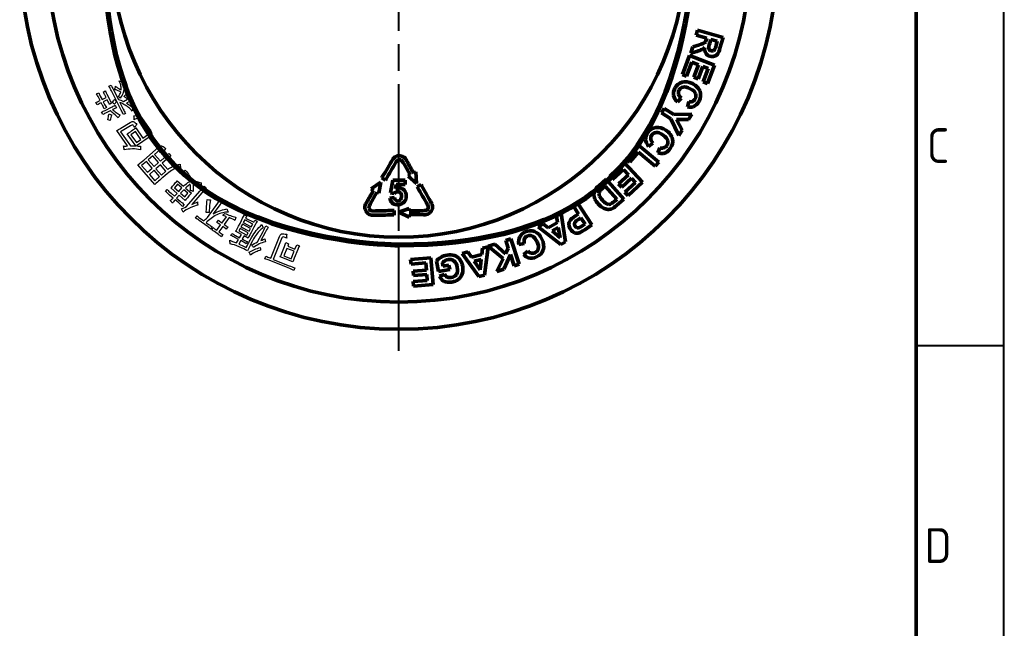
# Model space of a CAD drawing. Extents: x 0 to 822, y 0 to 581.
# Drawn here: x 600.6 to 821.9, y 227 to 363.9 of the extents above; entities that cross this region are included whole.
import ezdxf
from ezdxf.enums import TextEntityAlignment as Align

# ---------------------------------------------------------------- set-up
doc = ezdxf.new("R2010")
doc.units = 0
doc.header["$LTSCALE"] = 2
doc.linetypes.add('AM_ISO08W050', pattern=[18, 12, -1.5, 3, -1.5])
doc.layers.get('0').update_dxf_attribs({"linetype": 'CONTINUOUS'})
for name, color, linetype, lineweight in [('AM_0', 7, 'CONTINUOUS', 50), ('AM_7', 4, 'AM_ISO08W050', 25), ('AM_BOR', 7, 'CONTINUOUS', 50)]:
    doc.layers.add(name, color=color, linetype=linetype, lineweight=lineweight)
doc.styles.add('ACISOTS', font='isocp.shx', dxfattribs={"height": 1})

# ---------------------------------------------------------------- blocks, each defined once
blk = doc.blocks.new('A3 ZTL')
blk.add_line((401.17, 9.78), (401.17, 280.82))
at = {"layer": 'AM_BOR', "color": 135, "lineweight": 25}
for p, q in [((410.96, 290.61), (410.96, 0)), ((401.17, 145.3), (410.96, 145.3))]:
    blk.add_line(p, q, dxfattribs=at)
at = {"layer": 'AM_BOR', "color": 135, "lineweight": 25, "style": 'ACISOTS'}
for s, p in [('C', (403.62, 167.81)), ('D', (403.62, 122.8))]:
    blk.add_text(s, height=3.91, dxfattribs=at).set_placement(p, align=Align.MIDDLE)

msp = doc.modelspace()

# ---------------------------------------------------------------- linework, layer by layer
at = {"layer": 'AM_0'}
for radius in [85.3, 79.175]:
    msp.add_circle((685.884, 379.557), radius, dxfattribs=at)
msp.add_ellipse((685.884, 379.557), major_axis=(-64.566, 0), ratio=0.9999874, start_param=1.5707963, end_param=7.8539816, dxfattribs=at)
at = {"layer": 'AM_0', "color": 7, "lineweight": 70}
msp.add_open_spline([(685.884, 445.84), (722.486, 445.84), (752.168, 416.158), (752.168, 379.557), (752.168, 379.557), (752.168, 342.957), (722.486, 313.275), (685.884, 313.275), (685.884, 313.275), (649.283, 313.275), (619.601, 342.957), (619.601, 379.557), (619.601, 379.557), (619.601, 416.158), (649.283, 445.84), (685.884, 445.84)], degree=3, knots=[0, 0, 0, 0, 0.25, 0.25, 0.25, 0.375, 0.5, 0.5, 0.5, 0.625, 0.75, 0.75, 0.75, 0.875, 1, 1, 1, 1], dxfattribs=at)
at = {"layer": 'AM_0', "color": 7}
for points in [[(752.78, 360.439), (752.78, 360.439), (753.113, 361.601), (753.113, 361.601)], [(753.113, 361.601), (753.113, 361.601), (758.862, 359.952), (758.862, 359.952)], [(755.18, 359.751), (755.18, 359.751), (752.78, 360.439), (752.78, 360.439)], [(753.521, 358.3), (754.054, 358.47), (754.393, 358.593), (754.541, 358.669)], [(754.541, 358.669), (754.689, 358.745), (754.801, 358.839), (754.881, 358.95)], [(754.881, 358.95), (754.959, 359.061), (755.036, 359.249), (755.113, 359.516)], [(755.113, 359.516), (755.113, 359.516), (755.18, 359.751), (755.18, 359.751)], [(755.852, 358.629), (755.693, 358.072), (755.616, 357.718), (755.623, 357.565)], [(756.099, 359.487), (756.099, 359.487), (755.852, 358.629), (755.852, 358.629)], [(757.556, 359.069), (757.556, 359.069), (756.099, 359.487), (756.099, 359.487)], [(757.297, 358.164), (757.297, 358.164), (757.556, 359.069), (757.556, 359.069)], [(758.862, 359.952), (758.862, 359.952), (758.162, 357.508), (758.162, 357.508)], [(751.631, 356.431), (751.631, 356.431), (752.029, 357.819), (752.029, 357.819)], [(752.954, 356.812), (752.954, 356.812), (751.631, 356.431), (751.631, 356.431)], [(752.029, 357.819), (752.029, 357.819), (753.521, 358.3), (753.521, 358.3)], [(754.076, 357.205), (753.854, 357.092), (753.48, 356.961), (752.954, 356.812)], [(754.738, 357.689), (754.519, 357.479), (754.298, 357.318), (754.076, 357.205)], [(754.942, 356.399), (754.735, 356.732), (754.666, 357.163), (754.738, 357.689)], [(755.902, 355.712), (755.471, 355.835), (755.15, 356.065), (754.942, 356.399)], [(755.623, 357.565), (755.63, 357.414), (755.68, 357.282), (755.773, 357.17)], [(755.773, 357.17), (755.866, 357.059), (755.998, 356.978), (756.17, 356.929)], [(756.17, 356.929), (756.364, 356.873), (756.535, 356.881), (756.683, 356.95)], [(756.683, 356.95), (756.832, 357.019), (756.949, 357.143), (757.035, 357.322)], [(757.035, 357.322), (757.074, 357.413), (757.162, 357.693), (757.297, 358.164)], [(758.162, 357.508), (757.985, 356.893), (757.805, 356.463), (757.622, 356.214)], [(749.697, 351.609), (749.697, 351.609), (751.327, 355.855), (751.327, 355.855)], [(751.836, 354.367), (751.836, 354.367), (750.638, 351.248), (750.638, 351.248)], [(751.327, 355.855), (751.327, 355.855), (756.911, 353.712), (756.911, 353.712)], [(753.355, 353.783), (753.355, 353.783), (751.836, 354.367), (751.836, 354.367)], [(756.88, 355.702), (756.567, 355.611), (756.242, 355.614), (755.902, 355.712)], [(757.622, 356.214), (757.44, 355.965), (757.192, 355.794), (756.88, 355.702)], [(752.279, 350.98), (752.279, 350.98), (753.355, 353.783), (753.355, 353.783)], [(754.295, 353.422), (754.295, 353.422), (753.219, 350.62), (753.219, 350.62)], [(755.533, 352.947), (755.533, 352.947), (754.295, 353.422), (754.295, 353.422)], [(754.377, 349.935), (754.377, 349.935), (755.533, 352.947), (755.533, 352.947)], [(756.911, 353.712), (756.911, 353.712), (755.322, 349.572), (755.322, 349.572)], [(748.007, 348.509), (748.368, 349.216), (748.906, 349.674), (749.621, 349.884)], [(749.621, 349.884), (750.337, 350.093), (751.114, 349.984), (751.952, 349.557)], [(750.638, 351.248), (750.638, 351.248), (749.697, 351.609), (749.697, 351.609)], [(753.219, 350.62), (753.219, 350.62), (752.279, 350.98), (752.279, 350.98)], [(755.322, 349.572), (755.322, 349.572), (754.377, 349.935), (754.377, 349.935)], [(747.709, 346.877), (747.617, 347.392), (747.716, 347.937), (748.007, 348.509)], [(748.933, 348.051), (748.786, 347.765), (748.752, 347.473), (748.829, 347.174)], [(749.843, 348.777), (749.433, 348.681), (749.13, 348.439), (748.933, 348.051)], [(751.468, 348.407), (750.794, 348.75), (750.252, 348.875), (749.843, 348.777)], [(752.657, 347.337), (752.499, 347.727), (752.103, 348.083), (751.468, 348.407)], [(751.952, 349.557), (752.839, 349.105), (753.411, 348.525), (753.669, 347.817)], [(753.669, 347.817), (753.926, 347.109), (753.865, 346.382), (753.484, 345.635)], [(748.599, 345.419), (748.099, 345.875), (747.802, 346.361), (747.709, 346.877)], [(749.46, 346.293), (749.46, 346.293), (748.599, 345.419), (748.599, 345.419)], [(748.829, 347.174), (748.905, 346.876), (749.117, 346.582), (749.46, 346.293)], [(750.837, 344.296), (750.837, 344.296), (751.126, 345.491), (751.126, 345.491)], [(751.126, 345.491), (751.434, 345.412), (751.719, 345.433), (751.982, 345.552)], [(751.982, 345.552), (752.244, 345.67), (752.447, 345.873), (752.593, 346.158)], [(753.484, 345.635), (753.152, 344.984), (752.69, 344.552), (752.097, 344.342)], [(752.593, 346.158), (752.794, 346.553), (752.816, 346.946), (752.657, 347.337)], [(744.983, 342.944), (744.983, 342.944), (745.621, 343.965), (745.621, 343.965)], [(745.621, 343.965), (745.621, 343.965), (747.757, 342.631), (747.757, 342.631)], [(752.097, 344.342), (751.746, 344.214), (751.326, 344.2), (750.837, 344.296)], [(747.111, 341.614), (747.111, 341.614), (744.983, 342.944), (744.983, 342.944)], [(748.89, 337.909), (748.89, 337.909), (747.111, 341.614), (747.111, 341.614)], [(747.757, 342.631), (747.757, 342.631), (751.854, 342.653), (751.854, 342.653)], [(751.104, 341.452), (751.104, 341.452), (748.351, 341.512), (748.351, 341.512)], [(748.351, 341.512), (748.351, 341.512), (749.627, 339.089), (749.627, 339.089)], [(751.854, 342.653), (751.854, 342.653), (751.104, 341.452), (751.104, 341.452)], [(741.953, 338.552), (742.408, 339.202), (743.005, 339.581), (743.742, 339.689)], [(743.742, 339.689), (744.48, 339.796), (745.235, 339.58), (746.005, 339.041)], [(746.005, 339.041), (746.821, 338.47), (747.306, 337.816), (747.463, 337.078)], [(749.627, 339.089), (749.627, 339.089), (748.89, 337.909), (748.89, 337.909)], [(741.43, 336.978), (741.41, 337.5), (741.585, 338.026), (741.953, 338.552)], [(742.109, 335.409), (741.677, 335.931), (741.451, 336.453), (741.43, 336.978)], [(742.805, 337.97), (742.621, 337.706), (742.546, 337.422), (742.581, 337.115)], [(742.581, 337.115), (742.615, 336.81), (742.783, 336.489), (743.083, 336.155)], [(743.808, 338.562), (743.388, 338.524), (743.055, 338.326), (742.805, 337.97)], [(745.365, 337.969), (744.746, 338.403), (744.227, 338.602), (743.808, 338.562)], [(746.394, 336.744), (746.292, 337.152), (745.949, 337.56), (745.365, 337.969)], [(746.166, 335.586), (746.42, 335.949), (746.497, 336.335), (746.394, 336.744)], [(747.463, 337.078), (747.619, 336.342), (747.457, 335.631), (746.976, 334.944)], [(737.133, 332.488), (737.133, 332.488), (739.84, 335.713), (739.84, 335.713)], [(739.84, 335.713), (739.84, 335.713), (744.384, 331.9), (744.384, 331.9)], [(743.083, 336.155), (743.083, 336.155), (742.109, 335.409), (742.109, 335.409)], [(744.169, 333.986), (744.169, 333.986), (744.621, 335.129), (744.621, 335.129)], [(744.621, 335.129), (744.915, 335.008), (745.201, 334.989), (745.477, 335.07)], [(746.976, 334.944), (746.557, 334.345), (746.039, 333.982), (745.422, 333.856)], [(745.477, 335.07), (745.753, 335.151), (745.983, 335.324), (746.166, 335.586)], [(683.41, 330.614), (683.794, 331.253), (684.183, 331.893), (684.554, 332.539)], [(684.554, 332.539), (684.583, 332.59), (684.627, 332.679), (684.663, 332.723)], [(684.663, 332.723), (685.131, 333.296), (685.818, 333.484), (686.513, 333.261)], [(686.329, 332.375), (685.862, 332.627), (685.496, 332.244), (685.242, 331.88)], [(686.918, 331.688), (686.755, 331.97), (686.627, 332.215), (686.329, 332.375)], [(686.513, 333.261), (686.863, 333.149), (687.305, 332.862), (687.49, 332.541)], [(687.49, 332.541), (687.554, 332.429), (687.613, 332.314), (687.675, 332.201)], [(687.675, 332.201), (688.179, 331.274), (688.684, 330.347), (689.189, 329.42)], [(737.906, 331.84), (737.906, 331.84), (737.133, 332.488), (737.133, 332.488)], [(739.836, 334.14), (739.836, 334.14), (737.906, 331.84), (737.906, 331.84)], [(743.608, 330.975), (743.608, 330.975), (739.836, 334.14), (739.836, 334.14)], [(745.422, 333.856), (745.057, 333.779), (744.639, 333.823), (744.169, 333.986)], [(682.161, 328.543), (682.59, 329.215), (682.999, 329.929), (683.41, 330.614)], [(685.242, 331.88), (684.505, 330.597), (683.768, 329.314), (683.031, 328.031)], [(688.474, 329.004), (688.474, 329.004), (686.918, 331.688), (686.918, 331.688)], [(733.312, 328.676), (733.312, 328.676), (736.638, 331.778), (736.638, 331.778)], [(736.443, 330.217), (736.443, 330.217), (734, 327.939), (734, 327.939)], [(737.553, 329.027), (737.553, 329.027), (736.443, 330.217), (736.443, 330.217)], [(736.638, 331.778), (736.638, 331.778), (740.717, 327.404), (740.717, 327.404)], [(744.384, 331.9), (744.384, 331.9), (743.608, 330.975), (743.608, 330.975)], [(682.041, 328.354), (682.041, 328.354), (682.161, 328.543), (682.161, 328.543)], [(682.925, 327.846), (682.925, 327.846), (682.041, 328.354), (682.041, 328.354)], [(683.031, 328.031), (683.031, 328.031), (682.925, 327.846), (682.925, 327.846)], [(683.99, 324.946), (683.99, 324.946), (684.531, 327.815), (684.531, 327.815)], [(684.531, 327.815), (684.531, 327.815), (687.325, 327.815), (687.325, 327.815)], [(687.325, 327.815), (687.325, 327.815), (687.325, 326.826), (687.325, 326.826)], [(688.019, 328.72), (688.019, 328.72), (688.474, 329.004), (688.474, 329.004)], [(689.9, 327.107), (689.9, 327.107), (688.019, 328.72), (688.019, 328.72)], [(689.189, 329.42), (689.189, 329.42), (689.732, 329.723), (689.732, 329.723)], [(689.732, 329.723), (689.732, 329.723), (689.9, 327.107), (689.9, 327.107)], [(730.827, 326.509), (730.827, 326.509), (732.515, 328.029), (732.515, 328.029)], [(732.515, 328.029), (732.515, 328.029), (736.517, 323.584), (736.517, 323.584)], [(734, 327.939), (734, 327.939), (733.312, 328.676), (733.312, 328.676)], [(735.357, 326.979), (735.357, 326.979), (737.553, 329.027), (737.553, 329.027)], [(738.24, 328.29), (738.24, 328.29), (736.044, 326.243), (736.044, 326.243)], [(739.144, 327.321), (739.144, 327.321), (738.24, 328.29), (738.24, 328.29)], [(678.628, 322.793), (679.157, 323.706), (679.685, 324.62), (680.214, 325.534)], [(679.673, 325.839), (679.673, 325.839), (681.819, 327.345), (681.819, 327.345)], [(680.214, 325.534), (680.214, 325.534), (679.673, 325.839), (679.673, 325.839)], [(681.819, 327.345), (681.819, 327.345), (681.421, 324.899), (681.421, 324.899)], [(685.332, 326.826), (685.332, 326.826), (685.166, 325.889), (685.166, 325.889)], [(687.325, 326.826), (687.325, 326.826), (685.332, 326.826), (685.332, 326.826)], [(690.012, 326.336), (690.012, 326.336), (690.894, 326.849), (690.894, 326.849)], [(690.119, 326.152), (690.119, 326.152), (690.012, 326.336), (690.012, 326.336)], [(692.354, 322.317), (691.609, 323.595), (690.864, 324.873), (690.119, 326.152)], [(690.894, 326.849), (690.894, 326.849), (690.997, 326.651), (690.997, 326.651)], [(690.997, 326.651), (691.366, 325.944), (691.781, 325.234), (692.17, 324.535)], [(729.806, 324.777), (729.825, 325.069), (729.929, 325.376), (730.117, 325.699)], [(730.117, 325.699), (730.258, 325.94), (730.495, 326.21), (730.827, 326.509)], [(731.623, 325.869), (731.372, 325.643), (731.203, 325.467), (731.118, 325.337)], [(732.292, 326.472), (732.292, 326.472), (731.623, 325.869), (731.623, 325.869)], [(734.942, 323.528), (734.942, 323.528), (732.292, 326.472), (732.292, 326.472)], [(736.044, 326.243), (736.044, 326.243), (735.357, 326.979), (735.357, 326.979)], [(736.784, 325.12), (736.784, 325.12), (739.144, 327.321), (739.144, 327.321)], [(740.717, 327.404), (740.717, 327.404), (737.475, 324.38), (737.475, 324.38)], [(680.942, 325.14), (680.942, 325.14), (679.46, 322.414), (679.46, 322.414)], [(681.421, 324.899), (681.421, 324.899), (680.942, 325.14), (680.942, 325.14)], [(683.862, 323.796), (683.862, 323.796), (684.915, 323.904), (684.915, 323.904)], [(684.437, 322.694), (684.117, 322.967), (683.924, 323.334), (683.862, 323.796)], [(684.847, 324.822), (684.847, 324.822), (683.99, 324.946), (683.99, 324.946)], [(684.915, 323.904), (684.944, 323.667), (685.034, 323.478), (685.182, 323.339)], [(692.17, 324.535), (692.532, 323.884), (692.893, 323.228), (693.268, 322.584)], [(730.037, 323.564), (729.857, 323.986), (729.779, 324.391), (729.806, 324.777)], [(730.752, 322.495), (730.423, 322.86), (730.184, 323.217), (730.037, 323.564)], [(730.921, 324.827), (730.903, 324.653), (730.955, 324.439), (731.073, 324.186)], [(731.118, 325.337), (731.005, 325.17), (730.939, 325), (730.921, 324.827)], [(731.073, 324.186), (731.192, 323.933), (731.406, 323.633), (731.715, 323.289)], [(731.715, 323.289), (732.025, 322.946), (732.292, 322.711), (732.518, 322.581)], [(733.765, 322.545), (733.916, 322.629), (734.173, 322.836), (734.54, 323.166)], [(734.54, 323.166), (734.54, 323.166), (734.942, 323.528), (734.942, 323.528)], [(736.517, 323.584), (736.517, 323.584), (734.877, 322.107), (734.877, 322.107)], [(737.475, 324.38), (737.475, 324.38), (736.784, 325.12), (736.784, 325.12)], [(678.327, 321.249), (678.241, 321.604), (678.255, 322.132), (678.434, 322.458)], [(679.75, 319.95), (679.017, 320.051), (678.499, 320.539), (678.327, 321.249)], [(678.434, 322.458), (678.496, 322.571), (678.563, 322.681), (678.628, 322.793)], [(679.46, 322.414), (679.304, 322.128), (679.161, 321.891), (679.18, 321.553)], [(679.18, 321.553), (679.208, 321.023), (679.725, 320.91), (680.169, 320.883)], [(680.169, 320.883), (681.648, 320.921), (683.127, 320.96), (684.606, 320.999)], [(684.606, 320.999), (684.606, 320.999), (684.819, 321.005), (684.819, 321.005)], [(684.819, 321.005), (684.819, 321.005), (684.845, 319.984), (684.845, 319.984)], [(685.893, 320.658), (685.893, 320.658), (688.23, 321.485), (688.23, 321.485)], [(688.23, 321.485), (688.23, 321.485), (688.249, 320.949), (688.249, 320.949)], [(688.249, 320.949), (688.249, 320.949), (691.351, 320.959), (691.351, 320.959)], [(691.351, 320.959), (691.678, 320.96), (691.953, 320.949), (692.241, 321.127)], [(692.241, 321.127), (692.692, 321.407), (692.543, 321.915), (692.354, 322.317)], [(693.373, 322.397), (693.636, 321.706), (693.457, 321.018), (692.917, 320.526)], [(693.268, 322.584), (693.297, 322.534), (693.354, 322.45), (693.373, 322.397)], [(725.091, 322.097), (725.091, 322.097), (726.103, 322.754), (726.103, 322.754)], [(726.32, 320.205), (726.32, 320.205), (725.091, 322.097), (725.091, 322.097)], [(726.103, 322.754), (726.103, 322.754), (729.361, 317.738), (729.361, 317.738)], [(731.843, 321.574), (731.491, 321.772), (731.127, 322.078), (730.752, 322.495)], [(732.916, 321.237), (732.554, 321.265), (732.196, 321.378), (731.843, 321.574)], [(732.518, 322.581), (732.745, 322.452), (732.96, 322.384), (733.16, 322.379)], [(733.955, 321.431), (733.625, 321.272), (733.278, 321.208), (732.916, 321.237)], [(733.16, 322.379), (733.363, 322.375), (733.564, 322.43), (733.765, 322.545)], [(734.877, 322.107), (734.507, 321.774), (734.201, 321.549), (733.955, 321.431)], [(679.963, 319.952), (679.905, 319.951), (679.807, 319.942), (679.75, 319.95)], [(682.203, 319.978), (681.457, 319.973), (680.708, 319.972), (679.963, 319.952)], [(684.622, 319.99), (683.824, 320.006), (683.002, 319.983), (682.203, 319.978)], [(684.845, 319.984), (684.845, 319.984), (684.622, 319.99), (684.622, 319.99)], [(688.245, 319.5), (688.245, 319.5), (685.893, 320.658), (685.893, 320.658)], [(688.253, 320.121), (688.253, 320.121), (688.245, 319.5), (688.245, 319.5)], [(691.419, 320.048), (690.364, 320.073), (689.309, 320.097), (688.253, 320.121)], [(691.806, 320.038), (691.677, 320.038), (691.548, 320.044), (691.419, 320.048)], [(692.917, 320.526), (692.646, 320.279), (692.176, 320.038), (691.806, 320.038)], [(721.35, 319.688), (721.35, 319.688), (722.46, 320.328), (722.46, 320.328)], [(721.603, 318.264), (721.603, 318.264), (721.35, 319.688), (721.35, 319.688)], [(722.46, 320.328), (722.46, 320.328), (723.433, 313.984), (723.433, 313.984)], [(724.285, 318.443), (724.379, 318.674), (724.503, 318.867), (724.656, 319.021)], [(724.656, 319.021), (724.866, 319.226), (725.201, 319.478), (725.66, 319.776)], [(726.32, 318.993), (725.92, 318.733), (725.669, 318.534), (725.569, 318.394)], [(725.66, 319.776), (725.66, 319.776), (726.32, 320.205), (726.32, 320.205)], [(726.873, 319.352), (726.873, 319.352), (726.32, 318.993), (726.32, 318.993)], [(727.797, 317.93), (727.797, 317.93), (726.873, 319.352), (726.873, 319.352)], [(714.343, 316.177), (715.062, 316.513), (715.769, 316.543), (716.461, 316.268)], [(717.262, 317.327), (717.262, 317.327), (718.4, 317.985), (718.4, 317.985)], [(722.327, 313.345), (722.327, 313.345), (717.262, 317.327), (717.262, 317.327)], [(718.4, 317.985), (718.4, 317.985), (719.532, 317.069), (719.532, 317.069)], [(719.532, 317.069), (719.532, 317.069), (721.603, 318.264), (721.603, 318.264)], [(721.784, 317.206), (721.784, 317.206), (720.371, 316.39), (720.371, 316.39)], [(722.195, 314.88), (722.195, 314.88), (721.784, 317.206), (721.784, 317.206)], [(724.181, 317.671), (724.156, 317.954), (724.19, 318.211), (724.285, 318.443)], [(724.517, 316.786), (724.316, 317.094), (724.204, 317.39), (724.181, 317.671)], [(725.441, 315.998), (725.084, 316.124), (724.775, 316.387), (724.517, 316.786)], [(725.413, 317.942), (725.41, 317.78), (725.455, 317.626), (725.552, 317.477)], [(725.569, 318.394), (725.469, 318.254), (725.417, 318.104), (725.413, 317.942)], [(725.552, 317.477), (725.67, 317.295), (725.822, 317.18), (726.006, 317.13)], [(726.006, 317.13), (726.189, 317.081), (726.374, 317.095), (726.557, 317.172)], [(727.736, 316.683), (727.121, 316.283), (726.703, 316.048), (726.483, 315.977)], [(726.557, 317.172), (726.693, 317.228), (726.943, 317.375), (727.308, 317.612)], [(727.308, 317.612), (727.308, 317.612), (727.797, 317.93), (727.797, 317.93)], [(729.361, 317.738), (729.361, 317.738), (727.736, 316.683), (727.736, 316.683)], [(709.976, 314.248), (709.976, 314.248), (711.124, 314.621), (711.124, 314.621)], [(711.124, 314.621), (711.124, 314.621), (712.973, 308.933), (712.973, 308.933)], [(712.907, 313.378), (712.794, 314.046), (712.859, 314.611), (713.103, 315.075)], [(713.103, 315.075), (713.347, 315.538), (713.761, 315.906), (714.343, 316.177)], [(714.169, 314.619), (714.045, 314.338), (714.031, 313.976), (714.124, 313.537)], [(714.79, 315.247), (714.499, 315.112), (714.292, 314.903), (714.169, 314.619)], [(715.954, 315.259), (715.572, 315.435), (715.184, 315.431), (714.79, 315.247)], [(717.007, 313.967), (716.687, 314.652), (716.337, 315.084), (715.954, 315.259)], [(716.461, 316.268), (717.154, 315.991), (717.699, 315.427), (718.097, 314.575)], [(718.097, 314.575), (718.518, 313.673), (718.611, 312.864), (718.378, 312.147)], [(720.371, 316.39), (720.371, 316.39), (722.195, 314.88), (722.195, 314.88)], [(726.483, 315.977), (726.147, 315.865), (725.799, 315.872), (725.441, 315.998)], [(704.578, 311.06), (704.578, 311.06), (704.727, 312.499), (704.727, 312.499)], [(704.727, 312.499), (704.727, 312.499), (705.97, 312.809), (705.97, 312.809)], [(705.97, 312.809), (705.97, 312.809), (705.157, 306.442), (705.157, 306.442)], [(705.995, 312.954), (705.995, 312.954), (707.481, 313.437), (707.481, 313.437)], [(709.381, 310.215), (709.381, 310.215), (705.995, 312.954), (705.995, 312.954)], [(707.481, 313.437), (707.481, 313.437), (709.911, 311.275), (709.911, 311.275)], [(709.911, 311.275), (709.911, 311.275), (710.534, 312.529), (710.534, 312.529)], [(710.534, 312.529), (710.534, 312.529), (709.976, 314.248), (709.976, 314.248)], [(714.124, 313.537), (714.124, 313.537), (712.907, 313.378), (712.907, 313.378)], [(716.509, 311.502), (716.91, 311.69), (717.17, 311.986), (717.285, 312.391)], [(718.378, 312.147), (718.145, 311.431), (717.649, 310.896), (716.89, 310.541)], [(717.285, 312.391), (717.401, 312.796), (717.308, 313.321), (717.007, 313.967)], [(723.433, 313.984), (723.433, 313.984), (722.327, 313.345), (722.327, 313.345)], [(688.551, 309.936), (688.551, 309.936), (693.082, 310.333), (693.082, 310.333)], [(688.639, 308.932), (688.639, 308.932), (688.551, 309.936), (688.551, 309.936)], [(693.082, 310.333), (693.082, 310.333), (693.603, 304.374), (693.603, 304.374)], [(694.38, 309.619), (694.587, 309.904), (694.911, 310.181), (695.351, 310.448)], [(695.351, 310.448), (695.792, 310.713), (696.255, 310.89), (696.739, 310.975)], [(696.995, 309.973), (696.745, 309.929), (696.504, 309.835), (696.271, 309.694)], [(696.739, 310.975), (697.355, 311.084), (697.915, 311.05), (698.418, 310.873)], [(698.308, 309.664), (697.936, 309.959), (697.498, 310.061), (696.995, 309.973)], [(698.418, 310.873), (698.922, 310.694), (699.332, 310.386), (699.647, 309.945)], [(699.647, 309.945), (699.962, 309.505), (700.169, 309.002), (700.269, 308.437)], [(700.147, 311.356), (700.147, 311.356), (701.422, 311.675), (701.422, 311.675)], [(703.918, 306.133), (703.918, 306.133), (700.147, 311.356), (700.147, 311.356)], [(701.422, 311.675), (701.422, 311.675), (702.258, 310.482), (702.258, 310.482)], [(702.258, 310.482), (702.258, 310.482), (704.578, 311.06), (704.578, 311.06)], [(704.46, 309.994), (704.46, 309.994), (702.877, 309.599), (702.877, 309.599)], [(704.214, 307.645), (704.214, 307.645), (704.46, 309.994), (704.46, 309.994)], [(707.96, 307.304), (707.96, 307.304), (709.381, 310.215), (709.381, 310.215)], [(711.004, 311.085), (711.004, 311.085), (709.504, 307.806), (709.504, 307.806)], [(711.824, 308.56), (711.824, 308.56), (711.004, 311.085), (711.004, 311.085)], [(713.979, 311.115), (713.979, 311.115), (714.942, 311.88), (714.942, 311.88)], [(715, 310.376), (714.645, 310.492), (714.305, 310.739), (713.979, 311.115)], [(714.942, 311.88), (715.137, 311.628), (715.374, 311.468), (715.654, 311.4)], [(716.89, 310.541), (716.227, 310.232), (715.597, 310.177), (715, 310.376)], [(715.654, 311.4), (715.934, 311.332), (716.219, 311.367), (716.509, 311.502)], [(691.967, 309.223), (691.967, 309.223), (688.639, 308.932), (688.639, 308.932)], [(692.109, 307.601), (692.109, 307.601), (691.967, 309.223), (691.967, 309.223)], [(694.794, 307.273), (694.794, 307.273), (694.38, 309.619), (694.38, 309.619)], [(697.357, 307.724), (697.357, 307.724), (694.794, 307.273), (694.794, 307.273)], [(696.271, 309.694), (696.038, 309.552), (695.844, 309.395), (695.689, 309.225)], [(695.689, 309.225), (695.689, 309.225), (695.82, 308.477), (695.82, 308.477)], [(695.82, 308.477), (695.82, 308.477), (697.182, 308.717), (697.182, 308.717)], [(697.182, 308.717), (697.182, 308.717), (697.357, 307.724), (697.357, 307.724)], [(699.051, 308.173), (698.928, 308.871), (698.681, 309.369), (698.308, 309.664)], [(698.851, 306.625), (699.1, 307.009), (699.166, 307.524), (699.051, 308.173)], [(700.269, 308.437), (700.377, 307.824), (700.345, 307.256), (700.172, 306.733)], [(702.877, 309.599), (702.877, 309.599), (704.214, 307.645), (704.214, 307.645)], [(709.504, 307.806), (709.504, 307.806), (707.96, 307.304), (707.96, 307.304)], [(712.973, 308.933), (712.973, 308.933), (711.824, 308.56), (711.824, 308.56)], [(689.118, 307.34), (689.118, 307.34), (692.109, 307.601), (692.109, 307.601)], [(689.206, 306.337), (689.206, 306.337), (689.118, 307.34), (689.118, 307.34)], [(692.197, 306.598), (692.197, 306.598), (689.206, 306.337), (689.206, 306.337)], [(692.312, 305.278), (692.312, 305.278), (692.197, 306.598), (692.197, 306.598)], [(695.065, 306.186), (695.065, 306.186), (696.207, 306.615), (696.207, 306.615)], [(696.083, 305.054), (695.618, 305.288), (695.278, 305.665), (695.065, 306.186)], [(696.207, 306.615), (696.341, 306.341), (696.538, 306.139), (696.797, 306.012)], [(696.797, 306.012), (697.055, 305.885), (697.355, 305.852), (697.698, 305.912)], [(697.698, 305.912), (698.218, 306.004), (698.602, 306.241), (698.851, 306.625)], [(700.172, 306.733), (699.998, 306.212), (699.687, 305.78), (699.235, 305.438)], [(705.157, 306.442), (705.157, 306.442), (703.918, 306.133), (703.918, 306.133)], [(689.098, 304.996), (689.098, 304.996), (692.312, 305.278), (692.312, 305.278)], [(689.186, 303.988), (689.186, 303.988), (689.098, 304.996), (689.098, 304.996)], [(693.603, 304.374), (693.603, 304.374), (689.186, 303.988), (689.186, 303.988)], [(697.877, 304.896), (697.146, 304.767), (696.547, 304.82), (696.083, 305.054)], [(699.235, 305.438), (698.893, 305.176), (698.44, 304.995), (697.877, 304.896)]]:
    msp.add_open_spline(points, degree=3, dxfattribs=at)
at = {"layer": 'AM_0', "color": 7, "lineweight": 5}
for points in [[(623.38, 349.005), (623.339, 349.303), (623.2, 349.683), (622.963, 350.149)], [(622.963, 350.149), (623.303, 350.053), (623.561, 350.05), (623.736, 350.14)], [(623.736, 350.14), (623.857, 349.615), (623.941, 349.162), (623.988, 348.784)], [(619.362, 347.654), (619.362, 347.654), (619.856, 347.906), (619.856, 347.906)], [(619.731, 347), (619.662, 347.135), (619.539, 347.354), (619.362, 347.654)], [(619.856, 347.906), (619.994, 347.586), (620.099, 347.358), (620.168, 347.223)], [(620.68, 348.948), (620.68, 348.948), (621.175, 349.2), (621.175, 349.2)], [(621.228, 347.946), (621.08, 348.236), (620.897, 348.571), (620.68, 348.948)], [(621.175, 349.2), (621.333, 348.841), (621.496, 348.496), (621.664, 348.168)], [(623.436, 343.613), (623.436, 343.613), (621.228, 347.946), (621.228, 347.946)], [(621.664, 348.168), (621.664, 348.168), (622.79, 345.958), (622.79, 345.958)], [(621.97, 348.214), (622.036, 348.467), (622.102, 348.721), (622.169, 348.974)], [(622.621, 348.015), (622.431, 348.101), (622.214, 348.167), (621.97, 348.214)], [(622.169, 348.974), (622.306, 348.8), (622.5, 348.649), (622.749, 348.519)], [(623.317, 347.655), (623.044, 347.808), (622.812, 347.927), (622.621, 348.015)], [(622.749, 348.519), (622.998, 348.39), (623.211, 348.272), (623.387, 348.166)], [(622.77, 346.643), (623.05, 347.006), (623.233, 347.343), (623.317, 347.655)], [(623.88, 347.593), (623.762, 347.178), (623.524, 346.746), (623.168, 346.296)], [(623.387, 348.166), (623.423, 348.429), (623.422, 348.709), (623.38, 349.005)], [(623.988, 348.784), (624.034, 348.405), (623.998, 348.009), (623.88, 347.593)], [(617.758, 345.336), (617.905, 345.385), (618.21, 345.528), (618.676, 345.765)], [(618.055, 344.754), (618.055, 344.754), (617.758, 345.336), (617.758, 345.336)], [(617.89, 347.234), (617.89, 347.234), (618.385, 347.486), (618.385, 347.486)], [(618.29, 346.522), (618.191, 346.716), (618.058, 346.953), (617.89, 347.234)], [(618.676, 345.765), (618.676, 345.765), (618.29, 346.522), (618.29, 346.522)], [(618.385, 347.486), (618.514, 347.185), (618.627, 346.938), (618.726, 346.744)], [(618.726, 346.744), (618.726, 346.744), (619.111, 345.987), (619.111, 345.987)], [(619.111, 345.987), (619.111, 345.987), (620.013, 346.447), (620.013, 346.447)], [(620.28, 345.923), (620.28, 345.923), (619.378, 345.464), (619.378, 345.464)], [(619.378, 345.464), (619.378, 345.464), (619.6, 345.028), (619.6, 345.028)], [(620.013, 346.447), (620.013, 346.447), (619.731, 347), (619.731, 347)], [(620.168, 347.223), (620.168, 347.223), (620.865, 345.855), (620.865, 345.855)], [(620.458, 345.574), (620.458, 345.574), (620.28, 345.923), (620.28, 345.923)], [(620.785, 344.863), (620.685, 345.104), (620.576, 345.343), (620.458, 345.574)], [(620.865, 345.855), (620.973, 345.642), (621.11, 345.394), (621.278, 345.114)], [(621.466, 345.319), (621.602, 345.535), (621.746, 345.756), (621.9, 345.98)], [(621.951, 344.944), (621.804, 345.04), (621.643, 345.166), (621.466, 345.319)], [(621.9, 345.98), (622.066, 345.845), (622.223, 345.705), (622.371, 345.56)], [(622.371, 345.56), (622.196, 345.326), (622.057, 345.12), (621.951, 344.944)], [(623.168, 346.296), (623.03, 346.421), (622.897, 346.538), (622.77, 346.643)], [(622.79, 345.958), (623.17, 345.883), (623.556, 345.749), (623.947, 345.558)], [(624.053, 344.879), (623.702, 345.066), (623.394, 345.203), (623.131, 345.289)], [(623.131, 345.289), (623.131, 345.289), (623.871, 343.835), (623.871, 343.835)], [(623.947, 345.558), (623.947, 345.558), (624.877, 346.032), (624.877, 346.032)], [(624.04, 346.667), (624.205, 346.776), (624.345, 346.908), (624.46, 347.065)], [(624.877, 346.032), (624.632, 346.225), (624.353, 346.436), (624.04, 346.667)], [(624.46, 347.065), (624.822, 346.785), (625.097, 346.571), (625.282, 346.421)], [(625.115, 345.421), (625.115, 345.421), (624.62, 345.168), (624.62, 345.168)], [(625.641, 345.396), (625.485, 345.462), (625.309, 345.471), (625.115, 345.421)], [(625.282, 346.421), (625.469, 346.273), (625.683, 346.125), (625.928, 345.982)], [(625.928, 345.982), (625.813, 345.776), (625.717, 345.58), (625.641, 345.396)], [(618.942, 345.242), (618.612, 345.074), (618.317, 344.912), (618.055, 344.754)], [(619.164, 344.806), (619.164, 344.806), (618.942, 345.242), (618.942, 345.242)], [(619.016, 343.155), (619.24, 343.244), (619.506, 343.369), (619.816, 343.527)], [(619.313, 342.573), (619.313, 342.573), (619.016, 343.155), (619.016, 343.155)], [(619.594, 343.889), (619.436, 344.249), (619.293, 344.554), (619.164, 344.806)], [(620.089, 344.141), (620.089, 344.141), (619.594, 343.889), (619.594, 343.889)], [(619.6, 345.028), (619.728, 344.776), (619.891, 344.481), (620.089, 344.141)], [(619.816, 343.527), (619.816, 343.527), (621.241, 344.253), (621.241, 344.253)], [(620.955, 343.448), (620.955, 343.448), (620.083, 343.003), (620.083, 343.003)], [(621.278, 345.114), (621.278, 345.114), (620.785, 344.863), (620.785, 344.863)], [(621.799, 342.76), (621.471, 343.045), (621.191, 343.274), (620.955, 343.448)], [(621.241, 344.253), (621.493, 344.381), (621.77, 344.533), (622.07, 344.711)], [(622.366, 344.129), (622.026, 343.981), (621.721, 343.838), (621.449, 343.699)], [(621.449, 343.699), (621.694, 343.507), (621.974, 343.295), (622.287, 343.064)], [(622.07, 344.711), (622.07, 344.711), (622.366, 344.129), (622.366, 344.129)], [(623.91, 342.609), (623.752, 342.968), (623.594, 343.303), (623.436, 343.613)], [(623.871, 343.835), (624.03, 343.525), (624.207, 343.2), (624.405, 342.861)], [(625.081, 344.195), (624.748, 344.464), (624.405, 344.693), (624.053, 344.879)], [(624.62, 345.168), (625.169, 344.813), (625.677, 344.438), (626.148, 344.041)], [(625.905, 343.369), (625.688, 343.649), (625.414, 343.924), (625.081, 344.195)], [(626.148, 344.041), (626.042, 343.866), (625.961, 343.642), (625.905, 343.369)], [(620.083, 343.003), (619.811, 342.865), (619.555, 342.722), (619.313, 342.573)], [(620.446, 341.43), (620.481, 341.839), (620.565, 342.272), (620.699, 342.731)], [(620.972, 341.259), (620.806, 341.296), (620.63, 341.352), (620.446, 341.43)], [(620.699, 342.731), (620.903, 342.663), (621.103, 342.607), (621.298, 342.56)], [(621.298, 342.56), (621.145, 342.139), (621.036, 341.706), (620.972, 341.259)], [(622.748, 341.87), (622.444, 342.179), (622.128, 342.476), (621.799, 342.76)], [(622.287, 343.064), (622.6, 342.832), (622.889, 342.65), (623.153, 342.515)], [(623.153, 342.515), (623.008, 342.271), (622.873, 342.056), (622.748, 341.87)], [(624.405, 342.861), (624.405, 342.861), (623.91, 342.609), (623.91, 342.609)], [(625.482, 340.829), (625.814, 341.037), (626.084, 341.079), (626.289, 340.956)], [(626.236, 342.314), (626.793, 342.465), (627.172, 342.504), (627.37, 342.43)], [(626.337, 341.428), (626.403, 341.714), (626.37, 342.008), (626.236, 342.314)], [(626.289, 340.956), (626.495, 340.835), (626.715, 340.644), (626.95, 340.383)], [(627.118, 341.737), (626.974, 341.714), (626.714, 341.612), (626.337, 341.428)], [(627.597, 341.394), (627.422, 341.644), (627.262, 341.758), (627.118, 341.737)], [(627.37, 342.43), (627.568, 342.356), (627.766, 342.177), (627.966, 341.892)], [(629.45, 338.748), (629.45, 338.748), (627.597, 341.394), (627.597, 341.394)], [(627.966, 341.892), (627.966, 341.892), (630.063, 338.898), (630.063, 338.898)], [(622.436, 338.976), (622.675, 339.091), (622.988, 339.27), (623.375, 339.514)], [(624.851, 335.527), (624.851, 335.527), (622.436, 338.976), (622.436, 338.976)], [(625.489, 340.078), (625.489, 340.078), (623.303, 338.707), (623.303, 338.707)], [(623.303, 338.707), (623.303, 338.707), (625.512, 335.552), (625.512, 335.552)], [(623.375, 339.514), (623.375, 339.514), (625.482, 340.829), (625.482, 340.829)], [(624.798, 338.278), (625.042, 338.423), (625.368, 338.639), (625.779, 338.926)], [(626.011, 340.244), (625.926, 340.29), (625.752, 340.235), (625.489, 340.078)], [(626.616, 338.756), (626.616, 338.756), (625.626, 338.062), (625.626, 338.062)], [(625.779, 338.926), (626.189, 339.213), (626.495, 339.441), (626.696, 339.607)], [(626.504, 339.712), (626.261, 340.02), (626.097, 340.198), (626.011, 340.244)], [(626.95, 340.383), (626.756, 340.168), (626.607, 339.944), (626.504, 339.712)], [(627.871, 336.964), (627.871, 336.964), (626.616, 338.756), (626.616, 338.756)], [(626.696, 339.607), (626.696, 339.607), (628.325, 337.281), (628.325, 337.281)], [(629.341, 337.993), (629.626, 338.193), (629.663, 338.444), (629.45, 338.748)], [(630.063, 338.898), (630.424, 338.381), (630.373, 337.959), (629.91, 337.635)], [(626.726, 335.525), (626.726, 335.525), (624.798, 338.278), (624.798, 338.278)], [(625.626, 338.062), (625.626, 338.062), (626.881, 336.27), (626.881, 336.27)], [(626.881, 336.27), (626.881, 336.27), (627.871, 336.964), (627.871, 336.964)], [(629.91, 337.635), (629.91, 337.635), (626.889, 335.52), (626.889, 335.52)], [(628.325, 337.281), (628.325, 337.281), (629.341, 337.993), (629.341, 337.993)], [(624.131, 334.623), (624.092, 334.943), (624.022, 335.252), (623.918, 335.551)], [(623.918, 335.551), (624.125, 335.483), (624.437, 335.475), (624.851, 335.527)], [(625.94, 334.855), (625.322, 334.847), (624.718, 334.77), (624.131, 334.623)], [(625.512, 335.552), (625.904, 335.56), (626.309, 335.552), (626.726, 335.525)], [(627.742, 334.643), (627.159, 334.792), (626.559, 334.863), (625.94, 334.855)], [(626.889, 335.52), (627.076, 335.518), (627.369, 335.497), (627.768, 335.459)], [(627.768, 335.459), (627.738, 335.198), (627.73, 334.927), (627.742, 334.643)], [(628.491, 332.356), (628.491, 332.356), (631.792, 335.225), (631.792, 335.225)], [(632.17, 334.691), (632.17, 334.691), (630.938, 333.62), (630.938, 333.62)], [(631.792, 335.225), (632.122, 335.542), (632.418, 335.633), (632.678, 335.499)], [(632.489, 334.795), (632.405, 334.809), (632.299, 334.774), (632.17, 334.691)], [(633.02, 334.261), (632.75, 334.603), (632.573, 334.781), (632.489, 334.795)], [(632.678, 335.499), (632.939, 335.364), (633.192, 335.19), (633.439, 334.971)], [(633.439, 334.971), (633.236, 334.708), (633.095, 334.471), (633.02, 334.261)], [(627.188, 331.268), (627.695, 331.679), (628.129, 332.042), (628.491, 332.356)], [(629.115, 332.035), (629.115, 332.035), (628.031, 331.093), (628.031, 331.093)], [(630.421, 330.532), (630.421, 330.532), (629.115, 332.035), (629.115, 332.035)], [(630.544, 333.277), (630.544, 333.277), (629.509, 332.378), (629.509, 332.378)], [(629.509, 332.378), (629.509, 332.378), (630.816, 330.875), (630.816, 330.875)], [(631.851, 331.775), (631.851, 331.775), (630.544, 333.277), (630.544, 333.277)], [(630.938, 333.62), (630.938, 333.62), (632.245, 332.117), (632.245, 332.117)], [(632.245, 332.117), (632.245, 332.117), (633.205, 332.952), (633.205, 332.952)], [(633.658, 332.48), (633.658, 332.48), (632.673, 331.624), (632.673, 331.624)], [(633.205, 332.952), (633.583, 333.28), (633.896, 333.567), (634.145, 333.811)], [(634.615, 333.27), (634.339, 333.057), (634.02, 332.795), (633.658, 332.48)], [(634.145, 333.811), (634.145, 333.811), (634.615, 333.27), (634.615, 333.27)], [(631.021, 326.858), (631.021, 326.858), (627.188, 331.268), (627.188, 331.268)], [(628.031, 331.093), (628.031, 331.093), (629.338, 329.59), (629.338, 329.59)], [(629.338, 329.59), (629.338, 329.59), (630.421, 330.532), (630.421, 330.532)], [(630.85, 330.039), (630.85, 330.039), (629.766, 329.097), (629.766, 329.097)], [(630.816, 330.875), (630.816, 330.875), (631.851, 331.775), (631.851, 331.775)], [(632.07, 328.635), (632.07, 328.635), (630.85, 330.039), (630.85, 330.039)], [(632.279, 331.282), (632.279, 331.282), (631.244, 330.382), (631.244, 330.382)], [(631.244, 330.382), (631.244, 330.382), (632.464, 328.978), (632.464, 328.978)], [(633.5, 329.878), (633.5, 329.878), (632.279, 331.282), (632.279, 331.282)], [(632.464, 328.978), (632.464, 328.978), (633.5, 329.878), (633.5, 329.878)], [(632.673, 331.624), (632.673, 331.624), (633.894, 330.22), (633.894, 330.22)], [(633.894, 330.22), (634.284, 330.502), (634.642, 330.719), (634.968, 330.873)], [(635.586, 330.436), (635.196, 330.271), (634.824, 330.063), (634.466, 329.81)], [(634.968, 330.873), (635.296, 331.027), (635.585, 331.142), (635.837, 331.217)], [(636.819, 330.687), (636.386, 330.685), (635.975, 330.603), (635.586, 330.436)], [(635.837, 331.217), (636.089, 331.293), (636.364, 331.358), (636.66, 331.415)], [(636.66, 331.415), (636.688, 331.151), (636.741, 330.908), (636.819, 330.687)], [(637.137, 329.771), (637.355, 329.756), (637.595, 329.85), (637.858, 330.053)], [(637.858, 330.053), (638.526, 329.329), (639.038, 328.509), (639.395, 327.593)], [(629.766, 329.097), (629.766, 329.097), (630.987, 327.693), (630.987, 327.693)], [(630.987, 327.693), (630.987, 327.693), (632.07, 328.635), (632.07, 328.635)], [(635.329, 326.845), (635.572, 327.124), (635.8, 327.403), (636.011, 327.68)], [(636.011, 327.68), (636.011, 327.68), (637.44, 326.438), (637.44, 326.438)], [(638.802, 327.459), (638.432, 328.359), (637.876, 329.129), (637.137, 329.771)], [(639.395, 327.593), (640.071, 327.64), (640.751, 327.51), (641.435, 327.204)], [(633.382, 325.251), (633.382, 325.251), (633.767, 325.695), (633.767, 325.695)], [(633.767, 325.695), (634.015, 325.45), (634.313, 325.179), (634.657, 324.879)], [(634.619, 326.078), (634.851, 326.311), (635.087, 326.566), (635.329, 326.845)], [(636.023, 324.858), (636.023, 324.858), (634.619, 326.078), (634.619, 326.078)], [(636.112, 326.9), (636.112, 326.9), (635.405, 326.087), (635.405, 326.087)], [(635.405, 326.087), (635.405, 326.087), (636.366, 325.252), (636.366, 325.252)], [(637.073, 326.065), (637.073, 326.065), (636.112, 326.9), (636.112, 326.9)], [(636.366, 325.252), (636.366, 325.252), (637.073, 326.065), (637.073, 326.065)], [(637.516, 325.68), (637.516, 325.68), (636.809, 324.866), (636.809, 324.866)], [(637.44, 326.438), (637.887, 326.885), (638.341, 327.225), (638.802, 327.459)], [(638.453, 324.866), (638.453, 324.866), (637.516, 325.68), (637.516, 325.68)], [(638.959, 326.891), (638.66, 326.747), (638.302, 326.467), (637.883, 326.053)], [(637.883, 326.053), (637.883, 326.053), (639.238, 324.875), (639.238, 324.875)], [(639.012, 325.461), (639.057, 326.142), (639.039, 326.618), (638.959, 326.891)], [(639.601, 325.294), (639.442, 325.375), (639.246, 325.431), (639.012, 325.461)], [(641.437, 326.51), (640.875, 326.825), (640.254, 327.005), (639.572, 327.05)], [(639.572, 327.05), (639.657, 326.716), (639.667, 326.131), (639.601, 325.294)], [(641.103, 325.329), (641.418, 325.691), (641.744, 326.084), (642.085, 326.508)], [(641.435, 327.204), (641.413, 327.079), (641.414, 326.848), (641.437, 326.51)], [(642.578, 326.079), (642.218, 325.7), (641.889, 325.338), (641.59, 324.993)], [(642.085, 326.508), (642.085, 326.508), (642.578, 326.079), (642.578, 326.079)], [(634.315, 324.485), (633.953, 324.799), (633.642, 325.055), (633.382, 325.251)], [(635.103, 323.799), (635.103, 323.799), (634.315, 324.485), (634.315, 324.485)], [(634.472, 323.222), (634.65, 323.328), (634.86, 323.52), (635.103, 323.799)], [(634.975, 322.656), (634.79, 322.874), (634.623, 323.064), (634.472, 323.222)], [(634.657, 324.879), (634.657, 324.879), (635.446, 324.194), (635.446, 324.194)], [(635.547, 323.414), (635.261, 323.085), (635.071, 322.833), (634.975, 322.656)], [(635.446, 324.194), (635.446, 324.194), (636.023, 324.858), (636.023, 324.858)], [(636.384, 322.686), (636.384, 322.686), (635.547, 323.414), (635.547, 323.414)], [(636.467, 324.472), (636.467, 324.472), (635.889, 323.808), (635.889, 323.808)], [(635.889, 323.808), (635.889, 323.808), (636.702, 323.102), (636.702, 323.102)], [(637.845, 323.274), (637.845, 323.274), (636.467, 324.472), (636.467, 324.472)], [(636.809, 324.866), (636.809, 324.866), (637.746, 324.052), (637.746, 324.052)], [(637.746, 324.052), (637.746, 324.052), (638.453, 324.866), (638.453, 324.866)], [(638.496, 324.071), (638.246, 323.783), (638.03, 323.517), (637.845, 323.274)], [(638.149, 321.931), (638.149, 321.931), (641.103, 325.329), (641.103, 325.329)], [(639.238, 324.875), (638.994, 324.626), (638.746, 324.358), (638.496, 324.071)], [(641.59, 324.993), (641.59, 324.993), (639.319, 322.382), (639.319, 322.382)], [(642.634, 321.669), (642.66, 322), (642.706, 322.6), (642.771, 323.467)], [(642.771, 323.467), (642.98, 323.422), (643.225, 323.406), (643.503, 323.419)], [(643.503, 323.419), (643.399, 322.796), (643.329, 322.254), (643.293, 321.797)], [(645.146, 322.628), (645.428, 323.015), (645.662, 323.356), (645.85, 323.65)], [(646.404, 323.248), (646.178, 323.009), (645.917, 322.688), (645.622, 322.282)], [(645.85, 323.65), (645.85, 323.65), (646.404, 323.248), (646.404, 323.248)], [(637.224, 321.911), (637.009, 322.128), (636.729, 322.386), (636.384, 322.686)], [(636.702, 323.102), (637.046, 322.802), (637.349, 322.552), (637.61, 322.355)], [(636.962, 321.361), (637.129, 321.389), (637.525, 321.578), (638.149, 321.931)], [(637.335, 320.647), (637.335, 320.647), (636.962, 321.361), (636.962, 321.361)], [(637.61, 322.355), (637.61, 322.355), (637.224, 321.911), (637.224, 321.911)], [(638.98, 321.618), (638.262, 321.305), (637.713, 320.982), (637.335, 320.647)], [(640.649, 322.22), (640.255, 322.131), (639.698, 321.93), (638.98, 321.618)], [(639.319, 322.382), (639.964, 322.659), (640.39, 322.835), (640.601, 322.911)], [(640.601, 322.911), (640.555, 322.691), (640.571, 322.461), (640.649, 322.22)], [(642.561, 320.512), (642.585, 320.953), (642.609, 321.338), (642.634, 321.669)], [(642.825, 319.432), (642.825, 319.432), (645.146, 322.628), (645.146, 322.628)], [(643.293, 321.797), (643.256, 321.34), (643.231, 320.914), (643.214, 320.522)], [(645.622, 322.282), (645.622, 322.282), (644.145, 320.25), (644.145, 320.25)], [(644.145, 320.25), (644.719, 320.559), (645.288, 320.804), (645.851, 320.986)], [(645.851, 320.986), (646.414, 321.169), (646.87, 321.296), (647.217, 321.366)], [(647.217, 321.366), (647.272, 321.111), (647.356, 320.874), (647.468, 320.658)], [(640.184, 319.294), (640.184, 319.294), (640.53, 319.77), (640.53, 319.77)], [(640.996, 318.746), (640.749, 318.925), (640.479, 319.108), (640.184, 319.294)], [(640.53, 319.77), (640.798, 319.547), (641.056, 319.348), (641.303, 319.168)], [(642.765, 317.461), (642.765, 317.461), (640.996, 318.746), (640.996, 318.746)], [(641.303, 319.168), (641.303, 319.168), (642.016, 318.65), (642.016, 318.65)], [(642.016, 318.65), (642.255, 318.907), (642.525, 319.167), (642.825, 319.432)], [(643.642, 319.223), (643.231, 318.917), (642.865, 318.598), (642.543, 318.267)], [(643.214, 320.522), (643.009, 320.536), (642.791, 320.533), (642.561, 320.512)], [(644.942, 320.013), (644.487, 319.793), (644.053, 319.53), (643.642, 319.223)], [(646.266, 320.504), (645.84, 320.397), (645.397, 320.234), (644.942, 320.013)], [(644.964, 318.323), (644.964, 318.323), (645.309, 318.798), (645.309, 318.798)], [(645.309, 318.798), (645.614, 318.551), (645.881, 318.343), (646.11, 318.177)], [(646.11, 318.177), (646.11, 318.177), (647.145, 319.602), (647.145, 319.602)], [(647.468, 320.658), (647.094, 320.662), (646.693, 320.61), (646.266, 320.504)], [(646.324, 319.917), (646.488, 320.068), (646.62, 320.213), (646.722, 320.354)], [(647.145, 319.602), (646.943, 319.696), (646.669, 319.8), (646.324, 319.917)], [(647.717, 319.39), (647.717, 319.39), (646.585, 317.832), (646.585, 317.832)], [(646.722, 320.354), (647.155, 320.173), (647.58, 320.006), (647.993, 319.854)], [(649.005, 318.776), (648.816, 318.886), (648.386, 319.091), (647.717, 319.39)], [(647.993, 319.854), (648.407, 319.701), (648.817, 319.572), (649.223, 319.465)], [(649.223, 319.465), (649.148, 319.251), (649.076, 319.021), (649.005, 318.776)], [(650.161, 318.106), (650.626, 318.981), (650.956, 319.625), (651.152, 320.038)], [(651.211, 318.898), (651.211, 318.898), (650.889, 318.292), (650.889, 318.292)], [(651.152, 320.038), (651.152, 320.038), (651.671, 319.762), (651.671, 319.762)], [(653.026, 317.933), (653.026, 317.933), (651.211, 318.898), (651.211, 318.898)], [(651.671, 319.762), (651.671, 319.762), (651.425, 319.301), (651.425, 319.301)], [(651.425, 319.301), (651.425, 319.301), (653.24, 318.336), (653.24, 318.336)], [(653.24, 318.336), (653.24, 318.336), (653.516, 318.855), (653.516, 318.855)], [(653.516, 318.855), (653.516, 318.855), (654.035, 318.579), (654.035, 318.579)], [(642.543, 318.267), (642.543, 318.267), (643.071, 317.883), (643.071, 317.883)], [(643.59, 316.82), (643.303, 317.056), (643.028, 317.269), (642.765, 317.461)], [(643.071, 317.883), (643.335, 317.692), (643.623, 317.495), (643.935, 317.295)], [(643.935, 317.295), (643.935, 317.295), (643.59, 316.82), (643.59, 316.82)], [(643.802, 316.666), (643.802, 316.666), (644.147, 317.142), (644.147, 317.142)], [(644.429, 316.252), (644.252, 316.38), (644.044, 316.518), (643.802, 316.666)], [(644.147, 317.142), (644.363, 316.957), (644.559, 316.803), (644.736, 316.674)], [(644.736, 316.674), (644.736, 316.674), (644.92, 316.54), (644.92, 316.54)], [(644.92, 316.54), (644.92, 316.54), (645.803, 317.755), (645.803, 317.755)], [(645.803, 317.755), (645.556, 317.934), (645.277, 318.123), (644.964, 318.323)], [(646.278, 317.409), (646.278, 317.409), (645.396, 316.195), (645.396, 316.195)], [(647.076, 316.788), (646.826, 316.998), (646.56, 317.205), (646.278, 317.409)], [(646.585, 317.832), (646.867, 317.627), (647.152, 317.446), (647.441, 317.29)], [(647.441, 317.29), (647.441, 317.29), (647.076, 316.788), (647.076, 316.788)], [(649.175, 316.32), (649.367, 316.637), (649.696, 317.232), (650.161, 318.106)], [(650.184, 316.966), (650.184, 316.966), (649.908, 316.447), (649.908, 316.447)], [(651.999, 316.001), (651.999, 316.001), (650.184, 316.966), (650.184, 316.966)], [(650.69, 317.918), (650.69, 317.918), (650.383, 317.341), (650.383, 317.341)], [(650.383, 317.341), (650.383, 317.341), (652.198, 316.376), (652.198, 316.376)], [(652.505, 316.953), (652.505, 316.953), (650.69, 317.918), (650.69, 317.918)], [(650.889, 318.292), (650.889, 318.292), (652.703, 317.327), (652.703, 317.327)], [(652.965, 316.634), (652.505, 315.77), (652.192, 315.161), (652.027, 314.803)], [(652.198, 316.376), (652.198, 316.376), (652.505, 316.953), (652.505, 316.953)], [(652.703, 317.327), (652.703, 317.327), (653.026, 317.933), (653.026, 317.933)], [(654.035, 318.579), (653.78, 318.147), (653.424, 317.499), (652.965, 316.634)], [(653.821, 316.474), (654.184, 316.946), (654.614, 317.396), (655.11, 317.822)], [(655.384, 317.085), (655.079, 316.927), (654.775, 316.681), (654.475, 316.349)], [(655.11, 317.822), (655.143, 317.558), (655.234, 317.313), (655.384, 317.085)], [(655.336, 316.298), (655.55, 316.701), (655.76, 317.12), (655.965, 317.553)], [(656.514, 317.261), (656.269, 316.849), (656.04, 316.441), (655.825, 316.038)], [(655.965, 317.553), (655.965, 317.553), (656.514, 317.261), (656.514, 317.261)], [(645.325, 315.6), (645.325, 315.6), (644.429, 316.252), (644.429, 316.252)], [(645.966, 315.094), (645.75, 315.278), (645.537, 315.447), (645.325, 315.6)], [(645.396, 316.195), (645.396, 316.195), (645.606, 316.042), (645.606, 316.042)], [(645.606, 316.042), (645.835, 315.876), (646.069, 315.717), (646.311, 315.569)], [(646.311, 315.569), (646.311, 315.569), (645.966, 315.094), (645.966, 315.094)], [(647.921, 313.476), (647.928, 313.816), (647.907, 314.099), (647.854, 314.324)], [(647.854, 314.324), (648.229, 314.15), (648.725, 313.947), (649.343, 313.718)], [(648.085, 315.384), (648.085, 315.384), (648.33, 315.845), (648.33, 315.845)], [(648.966, 314.954), (648.658, 315.117), (648.364, 315.261), (648.085, 315.384)], [(648.33, 315.845), (648.589, 315.684), (648.872, 315.52), (649.18, 315.357)], [(649.83, 314.494), (649.83, 314.494), (648.966, 314.954), (648.966, 314.954)], [(650.528, 315.6), (650.528, 315.6), (649.175, 316.32), (649.175, 316.32)], [(649.18, 315.357), (649.18, 315.357), (650.072, 314.882), (650.072, 314.882)], [(649.343, 313.718), (649.343, 313.718), (649.83, 314.494), (649.83, 314.494)], [(649.908, 316.447), (649.908, 316.447), (651.723, 315.482), (651.723, 315.482)], [(650.072, 314.882), (650.072, 314.882), (650.528, 315.6), (650.528, 315.6)], [(651.077, 315.309), (651.077, 315.309), (650.621, 314.591), (650.621, 314.591)], [(650.621, 314.591), (651.1, 314.336), (651.5, 314.136), (651.817, 313.991)], [(652.027, 314.803), (652.027, 314.803), (651.077, 315.309), (651.077, 315.309)], [(651.55, 312.655), (652.132, 313.749), (652.567, 314.542), (652.85, 315.031)], [(651.723, 315.482), (651.723, 315.482), (651.999, 316.001), (651.999, 316.001)], [(653.653, 315.289), (653.405, 314.915), (653.087, 314.363), (652.699, 313.634)], [(652.85, 315.031), (653.136, 315.52), (653.459, 316.001), (653.821, 316.474)], [(654.475, 316.349), (654.174, 316.015), (653.9, 315.662), (653.653, 315.289)], [(654.094, 313.963), (654.094, 313.963), (655.336, 316.298), (655.336, 316.298)], [(655.825, 316.038), (655.825, 316.038), (654.86, 314.222), (654.86, 314.222)], [(654.86, 314.222), (655.225, 314.398), (655.529, 314.531), (655.775, 314.623)], [(655.775, 314.623), (655.778, 314.35), (655.812, 314.135), (655.877, 313.977)], [(657.081, 310.241), (657.081, 310.241), (659.074, 315.174), (659.074, 315.174)], [(659.599, 314.821), (659.599, 314.821), (657.655, 310.009), (657.655, 310.009)], [(659.074, 315.174), (659.237, 315.577), (659.423, 315.778), (659.634, 315.775)], [(659.991, 315.05), (659.812, 315.098), (659.681, 315.022), (659.599, 314.821)], [(659.634, 315.775), (659.843, 315.772), (660.191, 315.732), (660.675, 315.654)], [(660.685, 314.804), (660.402, 314.919), (660.171, 315), (659.991, 315.05)], [(660.675, 315.654), (660.638, 315.386), (660.641, 315.104), (660.685, 314.804)], [(649.963, 312.834), (649.213, 313.158), (648.531, 313.372), (647.921, 313.476)], [(650.349, 314.218), (650.349, 314.218), (649.905, 313.456), (649.905, 313.456)], [(649.905, 313.456), (650.377, 313.23), (650.925, 312.962), (651.55, 312.655)], [(651.824, 311.918), (651.334, 312.202), (650.714, 312.508), (649.963, 312.834)], [(651.572, 313.53), (651.276, 313.713), (650.868, 313.942), (650.349, 314.218)], [(651.817, 313.991), (651.817, 313.991), (651.572, 313.53), (651.572, 313.53)], [(652.699, 313.634), (652.311, 312.904), (652.019, 312.332), (651.824, 311.918)], [(652.182, 311.617), (653.039, 312.073), (653.871, 312.43), (654.676, 312.693)], [(652.763, 313.267), (653.078, 313.395), (653.522, 313.627), (654.094, 313.963)], [(653.186, 312.672), (653.063, 312.86), (652.923, 313.059), (652.763, 313.267)], [(654.499, 313.472), (654.089, 313.258), (653.652, 312.991), (653.186, 312.672)], [(655.877, 313.977), (655.366, 313.854), (654.907, 313.685), (654.499, 313.472)], [(654.676, 312.693), (654.719, 312.498), (654.758, 312.292), (654.792, 312.077)], [(659.594, 311.409), (659.594, 311.409), (660.181, 312.861), (660.181, 312.861)], [(660.695, 312.476), (660.695, 312.476), (660.023, 310.812), (660.023, 310.812)], [(660.181, 312.861), (660.319, 313.204), (660.418, 313.505), (660.474, 313.763)], [(660.474, 313.763), (660.474, 313.763), (661.111, 313.506), (661.111, 313.506)], [(662.328, 311.817), (662.328, 311.817), (660.695, 312.476), (660.695, 312.476)], [(661.111, 313.506), (661.111, 313.506), (660.891, 312.961), (660.891, 312.961)], [(660.891, 312.961), (660.891, 312.961), (662.524, 312.301), (662.524, 312.301)], [(663.149, 312.189), (663.149, 312.189), (662.379, 310.284), (662.379, 310.284)], [(662.524, 312.301), (662.524, 312.301), (662.915, 313.269), (662.915, 313.269)], [(662.915, 313.269), (662.915, 313.269), (663.521, 313.025), (663.521, 313.025)], [(663.521, 313.025), (663.402, 312.791), (663.279, 312.512), (663.149, 312.189)], [(652.545, 310.98), (652.434, 311.187), (652.312, 311.4), (652.182, 311.617)], [(654.792, 312.077), (654.135, 311.909), (653.387, 311.543), (652.545, 310.98)], [(655.741, 310.149), (655.741, 310.149), (655.974, 310.724), (655.974, 310.724)], [(656.703, 309.83), (656.421, 309.944), (656.1, 310.051), (655.741, 310.149)], [(655.974, 310.724), (656.267, 310.581), (656.565, 310.449), (656.869, 310.326)], [(656.869, 310.326), (656.869, 310.326), (657.081, 310.241), (657.081, 310.241)], [(657.655, 310.009), (657.655, 310.009), (661.195, 308.578), (661.195, 308.578)], [(659.19, 310.585), (659.33, 310.811), (659.463, 311.086), (659.594, 311.409)], [(662.066, 309.424), (662.066, 309.424), (659.19, 310.585), (659.19, 310.585)], [(660.023, 310.812), (660.023, 310.812), (661.656, 310.152), (661.656, 310.152)], [(661.656, 310.152), (661.656, 310.152), (662.328, 311.817), (662.328, 311.817)], [(662.379, 310.284), (662.248, 309.961), (662.143, 309.675), (662.066, 309.424)], [(661.031, 308.081), (661.031, 308.081), (656.703, 309.83), (656.703, 309.83)], [(662.277, 307.509), (661.91, 307.704), (661.494, 307.894), (661.031, 308.081)], [(661.195, 308.578), (661.68, 308.382), (662.118, 308.218), (662.51, 308.083)], [(662.51, 308.083), (662.51, 308.083), (662.277, 307.509), (662.277, 307.509)]]:
    msp.add_open_spline(points, degree=3, dxfattribs=at)
msp.add_open_spline([(634.466, 329.81), (634.11, 329.557), (633.557, 329.107), (632.81, 328.457), (632.81, 328.457), (632.063, 327.807), (631.467, 327.275), (631.021, 326.858)], degree=3, knots=[0.125, 0.125, 0.125, 0.125, 0.166666667, 0.166666667, 0.166666667, 0.1875, 0.208333333, 0.208333333, 0.208333333, 0.208333333], dxfattribs=at)
at = {"layer": 'AM_0', "color": 7}
for points, knots in [([(685.166, 325.889), (685.403, 326.008), (685.643, 326.067), (685.889, 326.067), (685.889, 326.067), (686.358, 326.067), (686.755, 325.896), (687.08, 325.556)], [0.666666667, 0.666666667, 0.666666667, 0.666666667, 0.714285714, 0.714285714, 0.714285714, 0.738095238, 0.761904762, 0.761904762, 0.761904762, 0.761904762]), ([(687.08, 325.556), (687.406, 325.214), (687.569, 324.772), (687.569, 324.228), (687.569, 324.228), (687.569, 323.774), (687.438, 323.369), (687.175, 323.013)], [0.761904762, 0.761904762, 0.761904762, 0.761904762, 0.80952381, 0.80952381, 0.80952381, 0.833333333, 0.857142857, 0.857142857, 0.857142857, 0.857142857]), ([(686.255, 324.971), (686.103, 325.14), (685.906, 325.225), (685.663, 325.225), (685.663, 325.225), (685.36, 325.225), (685.088, 325.09), (684.847, 324.822)], [0.285714286, 0.285714286, 0.285714286, 0.285714286, 0.333333333, 0.333333333, 0.333333333, 0.357142857, 0.380952381, 0.380952381, 0.380952381, 0.380952381]), ([(685.182, 323.339), (685.329, 323.199), (685.5, 323.13), (685.693, 323.13), (685.693, 323.13), (685.913, 323.13), (686.101, 323.22), (686.254, 323.398)], [0.095238095, 0.095238095, 0.095238095, 0.095238095, 0.142857143, 0.142857143, 0.142857143, 0.166666667, 0.19047619, 0.19047619, 0.19047619, 0.19047619]), ([(686.254, 323.398), (686.406, 323.578), (686.483, 323.849), (686.483, 324.21), (686.483, 324.21), (686.483, 324.547), (686.407, 324.801), (686.255, 324.971)], [0.19047619, 0.19047619, 0.19047619, 0.19047619, 0.238095238, 0.238095238, 0.238095238, 0.261904762, 0.285714286, 0.285714286, 0.285714286, 0.285714286]), ([(687.175, 323.013), (686.816, 322.527), (686.319, 322.284), (685.682, 322.284), (685.682, 322.284), (685.173, 322.284), (684.758, 322.42), (684.437, 322.694)], [0.857142857, 0.857142857, 0.857142857, 0.857142857, 0.904761905, 0.904761905, 0.904761905, 0.928571429, 0.952380952, 0.952380952, 0.952380952, 0.952380952])]:
    msp.add_open_spline(points, degree=3, knots=knots, dxfattribs=at)
at = {"layer": 'AM_7'}
msp.add_line((685.884, 289.392), (685.884, 469.722), dxfattribs=at)

# ---------------------------------------------------------------- block references
at = {"layer": 'AM_0', "lineweight": 0, "xscale": 2, "yscale": 2, "zscale": 2}
msp.add_blockref('A3 ZTL', (0, 0), dxfattribs=at)

doc.saveas('drawing.dxf')
